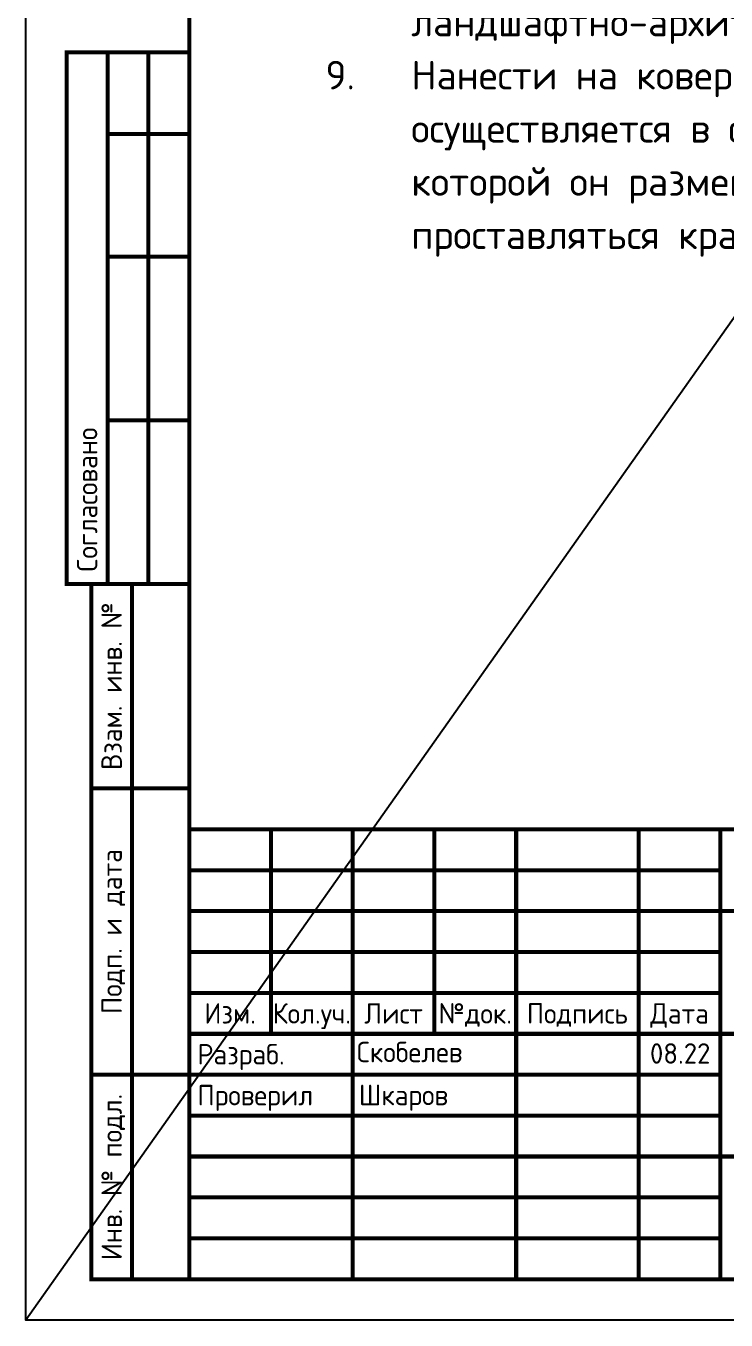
# Model space of a CAD drawing. Header units: millimetres. Extents: x 2079 to 5812, y 229 to 1012.
# Drawn here: x 3225.5 to 3311.2, y 575 to 733.2 of the extents above; entities that cross this region are included whole.
import ezdxf
from ezdxf.enums import TextEntityAlignment as Align

# ---------------------------------------------------------------- set-up
doc = ezdxf.new("R2010")
doc.units = ezdxf.units.MM
doc.styles.add('-ISOCPEUR-', font='isocpeur.ttf')
doc.styles.get("Standard").update_dxf_attribs({"font": 'GOST Common.ttf'})

# ---------------------------------------------------------------- blocks, each defined once
blk = doc.blocks.new('*U126')
blk.add_lwpolyline([(0, 0), (210, 0), (210, -297), (0, -297)], close=True)
at = {"const_width": 0.5}
blk.add_lwpolyline([(20, -5), (205, -5), (205, -292), (20, -292)], close=True, dxfattribs=at)
for points in [[(20, -207), (5, -207), (5, -142), (20, -142)], [(10, -142), (10, -207)], [(15, -142), (15, -207)], [(10, -152), (20, -152)], [(10, -167), (20, -167)], [(10, -187), (20, -187)], [(20, -292), (8, -292), (8, -207), (20, -207)], [(13, -207), (13, -292)], [(8, -232), (20, -232)], [(20, -292), (20, -237), (205, -237)], [(30, -237), (30, -262)], [(40, -237), (40, -292)], [(50, -237), (50, -262)], [(60, -237), (60, -292)], [(75, -237), (75, -292)], [(85, -237), (85, -292)], [(20, -242), (85, -242)], [(20, -247), (85, -247)], [(85, -247), (205, -247)], [(20, -252), (85, -252)], [(20, -257), (85, -257)], [(20, -262), (205, -262)], [(8, -267), (20, -267)], [(20, -267), (85, -267)], [(20, -272), (85, -272)], [(20, -277), (85, -277)], [(85, -277), (205, -277)], [(20, -282), (85, -282)], [(20, -287), (85, -287)]]:
    blk.add_lwpolyline(points, dxfattribs=at)
blk.add_text('Согласовано', height=2.5, rotation=90).set_placement((7.5, -205.5), align=Align.MIDDLE_LEFT)
for s, p in [('Взам. инв. №', (10.5, -219.5)), ('Подп. и дата', (10.5, -249.5)), ('Инв. № подл.', (10.5, -279.5))]:
    blk.add_text(s, height=2.5, rotation=90).set_placement(p, align=Align.MIDDLE_CENTER)
for s, p in [('Изм.', (25, -259.5)), ('Кол.уч.', (35, -259.5)), ('Лист', (45, -259.5)), ('№док.', (55, -259.5)), ('Подпись', (67.5, -259.5)), ('Дата', (80, -259.5))]:
    blk.add_text(s, height=2.5).set_placement(p, align=Align.MIDDLE_CENTER)
for s, p in [('Разраб.', (21, -264.5)), ('Проверил', (21, -269.5))]:
    blk.add_text(s, height=2.5).set_placement(p, align=Align.MIDDLE_LEFT)
blk.add_attdef('РАЗРАБОТАЛ', text='', height=2.5).set_placement((40.5, -264.22), align=Align.MIDDLE_LEFT)
at = {"flags": 8}
for tag, height, p in [('ДАТА', 2.5, (80.07, -264.4)), ('ЛИСТ', 3, (176.39, -271.92)), ('ЛИСТОВ', 3, (193.89, -271.92)), ('ФОРМАТ', 3, (170.97, -294.75))]:
    blk.add_attdef(tag, text='', height=height, dxfattribs=at).set_placement(p, align=Align.MIDDLE_CENTER)
blk.add_attdef('ПРОВЕРИЛ', (40.75, -270.73), '', height=2.5)
for tag, p in [('ТЕПЛОВЫЕ_СЕТИ_001', (106.44, -271)), ('ИМЯ_ЧЕРТЕЖА_001', (108.09, -285.55))]:
    blk.add_attdef(tag, p, '', height=3, dxfattribs=at)

msp = doc.modelspace()

# ---------------------------------------------------------------- linework, layer by layer
msp.add_lwpolyline([(3225.532, 871.975), (3435.532, 574.975), (3435.532, 871.975), (3225.532, 574.975)])

# ---------------------------------------------------------------- block references
ref = msp.add_blockref('*U126', (3225.532, 871.975))
ref.add_attrib('ДАТА', '08.22', dxfattribs={"height": 2.5}).set_placement((3305.607, 607.574), align=Align.MIDDLE_CENTER)
ref.add_attrib('РАЗРАБОТАЛ', 'Скобелев', dxfattribs={"height": 2.5}).set_placement((3266.033, 607.751), align=Align.MIDDLE_LEFT)
ref.add_attrib('ПРОВЕРИЛ', 'Шкаров', (3266.281, 601.246), dxfattribs={"height": 2.5})

# ---------------------------------------------------------------- texts
at = {"insert": (3262.195, 858.948), "char_height": 3.5, "attachment_point": 1, "line_spacing_factor": 1.114286, "style": '-ISOCPEUR-'}
msp.add_mtext_dynamic_manual_height_columns('УСТАНОВКА КНС\\PНастенный ковер крепится к стене здания с наружной стороны. {\\H1.64286x; }Крепление настенного ковера осуществляется на высоте 1,5 метра от {\\H1.33061x; }горизонтальной поверхности  или земли. Рекомендуется перед {\\H1.48227x; }установкой ковера на заводское грунтовочное покрытие нанести {\\H1.40861x; }защитное антикоррозионное покрытие.{\\H1.44439x; }\\PПОРЯДОК УСТАНОВКИ{\\H1.42701x; }\\P\\pi-10.5,l10.5,t10.5;1.^IСделать разметку на стене в месте установки ковера.{\\H1.43545x; }\\P2.^IПросверлить четыре отверстия в стене под анкерные болты {\\H1.43135x; }диаметром 12 мм глубиной 100 мм.{\\H1.43334x; }\\P3.^IПрикрепить ковер к стене анкерными болтами. Болты затягивать {\\H1.43238x; }торцевым ключом («ключ на 15»).{\\H1.53285x; }\\P4.^IЗавести кабель системы ОДК в ковер.{\\H1.47155x; }\\P5.^IУстановить коммутационный терминал внутри ковера.{\\H1.41382x; }\\P6.^IСмазать резьбовое соединение болта, фиксирующего крышку {\\H1.44186x; }ковера, солидолом.{\\H1.42824x; }\\P7.^IЗакрыть крышку ковера с помощью болта и ключа специального.{\\H1.43485x; }\\P8.^IПри необходимости покрыть наружную поверхность ковера {\\H1.43164x; }лакокрасочным покрытием в соответствии с {\\H1.4332x; }ландшафтно-архитектурными условиями.{\\H1.43244x; }\\P9.^IНанести на ковер соответствующую маркировку. Маркировка {\\H1.43281x; }ковера осуществляется в соответствии с номером характерной {\\H1.43263x; }точки, в которой он размещен. Номер характерной точки должен {\\H1.43272x; }проставляться краской на внутренней стороне крышки ковера.{\\H1.43268x; }', width=164.10589, gutter_width=17.5, heights=[0], dxfattribs=at)

doc.saveas('drawing.dxf')
